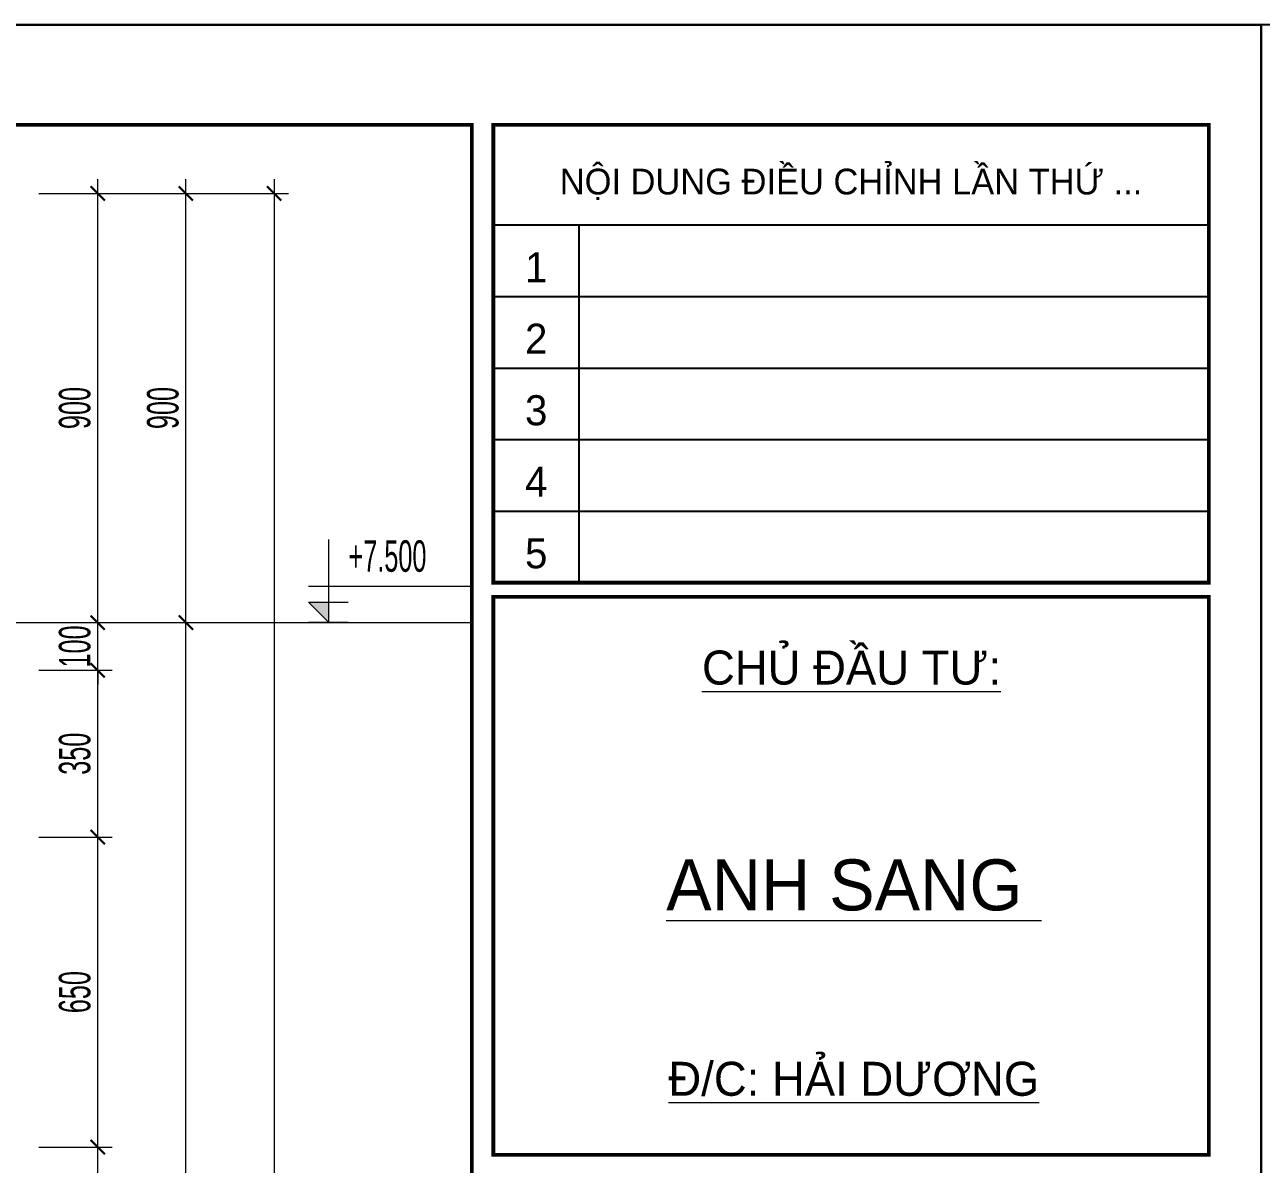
# Model space of a CAD drawing. Header units: millimetres. Extents: x 1336014 to 2939047, y -333549 to -60566.
# Drawn here: x 1391674 to 1394266, y -173361 to -170971 of the extents above; entities that cross this region are included whole.
import ezdxf
from ezdxf.enums import TextEntityAlignment as Align

# ---------------------------------------------------------------- set-up
doc = ezdxf.new("R2010")
doc.units = ezdxf.units.MM
doc.header["$MEASUREMENT"] = 0
doc.linetypes.add('CENTER2', pattern=[1.125, 0.75, -0.125, 0.125, -0.125])
for name, color, linetype, lineweight in [('05.Text', 253, 'Continuous', 18), ('08.Dim', 156, 'Continuous', 15), ('10.truc', 250, 'CENTER2', 20), ('11.Khung bo', 32, 'Continuous', 50), ('12.Khung', 36, 'Continuous', 25), ('DIM', 252, 'Continuous', 20)]:
    doc.layers.add(name, color=color, linetype=linetype, lineweight=lineweight)
doc.layers.add('text', color=7, linetype='Continuous')
doc.layers.add('Tpl_Bound', color=1, linetype='Continuous', plot=False)
doc.styles.add('AVANT', font='')
doc.styles.add('TT5_Text Dim', font='hoatbif.shx', dxfattribs={"width": 0.6})
doc.styles.add('VnAvantH', font='')
doc.styles.get('AVANT').set_extended_font_data('.VnAvant')
doc.styles.get('VnAvantH').set_extended_font_data('.VnAvantH')
doc.dimstyles.new('TT5_Dim 1-30', dxfattribs={"dimscale": 30, "dimtxt": 2.2, "dimasz": 1, "dimexe": 1, "dimexo": 0, "dimgap": 0.5, "dimtad": 1, "dimdec": 0, "dimzin": 0, "dimdsep": 46, "dimtxsty": 'TT5_Text Dim', "dimblk": 'ARCHTICK', "dimcen": 0, "dimdle": 1, "dimclrd": 256, "dimclre": 256, "dimclrt": 1, "dimadec": 0, "dimazin": 0, "dimtfac": 0.015, "dimtdec": 0, "dimtix": 1, "dimtmove": 2, "dimatfit": 3, "dimfxl": 1, "dimtolj": 1, "dimtzin": 0, "dimlwd": -1, "dimlwe": -1, "dimarcsym": 1})

# ---------------------------------------------------------------- blocks, each defined once
blk = doc.blocks.new('100')
at = {"layer": '11.Khung bo', "const_width": 26.7}
for points in [[(1860913, -945239.8), (1860913, -916940.1), (1896062.6, -916940.1), (1896062.6, -945239.8)], [(1860913, -945239.8), (1860913, -916940.1), (1896062.6, -916940.1), (1896062.6, -945239.8)], [(1860913, -945239.8), (1860913, -916940.1), (1896062.6, -916940.1), (1896062.6, -945239.8)], [(1896212.6, -920140), (1896212.6, -916940.1), (1901212.6, -916940.1), (1901212.6, -920140)], [(1896212.6, -920140), (1896212.6, -916940.1), (1901212.6, -916940.1), (1901212.6, -920140)], [(1896212.6, -920140), (1896212.6, -916940.1), (1901212.6, -916940.1), (1901212.6, -920140)], [(1896212.6, -924140), (1901212.6, -924140), (1901212.6, -920240), (1896212.6, -920240)], [(1896212.6, -924140), (1901212.6, -924140), (1901212.6, -920240), (1896212.6, -920240)], [(1896212.6, -924140), (1901212.6, -924140), (1901212.6, -920240), (1896212.6, -920240)]]:
    blk.add_lwpolyline(points, close=True, dxfattribs=at)
at = {"layer": '12.Khung'}
for p, q in [((1896212.6, -917640.1), (1901212.6, -917640.1)), ((1896212.6, -917640.1), (1901212.6, -917640.1)), ((1896212.6, -917640.1), (1901212.6, -917640.1)), ((1896812.6, -920140), (1896812.6, -917640.1)), ((1896812.6, -920140), (1896812.6, -917640.1)), ((1896812.6, -920140), (1896812.6, -917640.1)), ((1896212.6, -918140.1), (1901212.6, -918140.1)), ((1896212.6, -918140.1), (1901212.6, -918140.1)), ((1896212.6, -918140.1), (1901212.6, -918140.1)), ((1896212.6, -918640.1), (1901212.6, -918640.1)), ((1896212.6, -918640.1), (1901212.6, -918640.1)), ((1896212.6, -918640.1), (1901212.6, -918640.1)), ((1896212.6, -919140.1), (1901212.6, -919140.1)), ((1896212.6, -919140.1), (1901212.6, -919140.1)), ((1896212.6, -919140.1), (1901212.6, -919140.1)), ((1896212.6, -919640.1), (1901212.6, -919640.1)), ((1896212.6, -919640.1), (1901212.6, -919640.1)), ((1896212.6, -919640.1), (1901212.6, -919640.1))]:
    blk.add_line(p, q, dxfattribs=at)
blk.add_lwpolyline([(1901579.2, -945939.8), (1901579.2, -916240.1), (1859579.6, -916240.1), (1859579.6, -945939.8)], close=True, dxfattribs=at)
blk.add_lwpolyline([(1901579.2, -945939.8), (1901579.2, -916240.1), (1859579.6, -916240.1), (1859579.6, -945939.8)], close=True, dxfattribs=at)
blk.add_lwpolyline([(1901579.2, -945939.8), (1901579.2, -916240.1), (1859579.6, -916240.1), (1859579.6, -945939.8)], close=True, dxfattribs=at)
at = {"layer": '05.Text', "style": 'VnAvantH'}
blk.add_text('Néi dung ®iÒu chØnh lÇn thø ...', height=179.998, dxfattribs=at).set_placement((1898712.6, -917329.1), align=Align.MIDDLE)
at = {"layer": '05.Text'}
for s, height, style, p in [('1', 210, 'AVANT', (1896512.6, -918040.1)), ('2', 210, 'AVANT', (1896512.6, -918540.1)), ('3', 210, 'AVANT', (1896512.6, -919040.1)), ('4', 210, 'AVANT', (1896512.6, -919540.1)), ('5', 210, 'AVANT', (1896512.6, -920040)), ('%%uChñ ®Çu t\xad:', 237.598, 'VnAvantH', (1898715.8, -920852.7)), ('%%Uanh sang ', 356.397, 'VnAvantH', (1898732, -922431.7)), ('%%U®/c: h¶i d\xad¬ng', 237.598, 'VnAvantH', (1898732, -923727.6))]:
    blk.add_text(s, height=height, dxfattribs=dict(at, style=style)).set_placement(p, align=Align.CENTER)
blk = doc.blocks.new('A$C4E7C6F34')
at = {"layer": 'DIM'}
blk.add_hatch(color=256, dxfattribs=at).paths.add_polyline_path([(-38.5, 0), (-38.5, 137.8), (-177.6, 137.8)])
for p, q in [((-38.5, 576), (-38.5, 0)), ((964.2, 247.8), (-177.6, 247.8)), ((-177.6, 137.8), (100.7, 137.8)), ((-177.6, 137.8), (-38.5, 0)), ((-177.6, 0), (100.6, 0))]:
    blk.add_line(p, q, dxfattribs=at)
at = {"layer": 'text', "style": 'TT5_Text Dim', "flags": 8}
blk.add_attdef('%%P0.000', text='', height=220, dxfattribs=at).set_placement((102.4, 461.3), align=Align.MIDDLE_LEFT)
blk = doc.blocks.new('_ARCHTICK')
at = {"const_width": 0.15}
blk.add_lwpolyline([(-0.5, -0.5), (0.5, 0.5)], dxfattribs=at)
blk = doc.blocks.new('*D158')
at = {"layer": '08.Dim', "transparency": 16777216}
for p, q in [((1391826.6, -174954.9), (1391826.6, -173294.9)), ((1391703.1, -173324.9), (1391856.6, -173324.9)), ((1391703.1, -174924.9), (1391856.6, -174924.9))]:
    blk.add_line(p, q, dxfattribs=at)
at = {"layer": 'Defpoints', "color": 0, "transparency": 16777216}
for p in [(1391703.1, -173324.9), (1391826.6, -173324.9), (1391703.1, -174924.9)]:
    blk.add_point(p, dxfattribs=at)
at = {"layer": '08.Dim', "transparency": 16777216, "xscale": 30, "yscale": 30, "zscale": 30}
for p, rotation in [((1391826.6, -173324.9), 90), ((1391826.6, -174924.9), 270)]:
    blk.add_blockref('_ARCHTICK', p, dxfattribs=dict(at, rotation=rotation))
at = {"layer": '08.Dim', "color": 1, "transparency": 16777216, "insert": (1391778.6, -174124.9), "char_height": 66, "attachment_point": 5, "rotation": 90, "style": 'TT5_Text Dim'}
blk.add_mtext('\\A1;1600', dxfattribs=at)
blk = doc.blocks.new('*D159')
at = {"layer": '08.Dim', "transparency": 16777216}
for p, q in [((1391826.6, -173354.9), (1391826.6, -172644.9)), ((1391703.1, -172674.9), (1391856.6, -172674.9)), ((1391703.1, -173324.9), (1391856.6, -173324.9))]:
    blk.add_line(p, q, dxfattribs=at)
at = {"layer": 'Defpoints', "color": 0, "transparency": 16777216}
for p in [(1391703.1, -172674.9), (1391826.6, -172674.9), (1391703.1, -173324.9)]:
    blk.add_point(p, dxfattribs=at)
at = {"layer": '08.Dim', "transparency": 16777216, "xscale": 30, "yscale": 30, "zscale": 30}
for p, rotation in [((1391826.6, -172674.9), 90), ((1391826.6, -173324.9), 270)]:
    blk.add_blockref('_ARCHTICK', p, dxfattribs=dict(at, rotation=rotation))
at = {"layer": '08.Dim', "color": 1, "transparency": 16777216, "insert": (1391778.6, -172999.9), "char_height": 66, "attachment_point": 5, "rotation": 90, "style": 'TT5_Text Dim'}
blk.add_mtext('\\A1;650', dxfattribs=at)
blk = doc.blocks.new('*D160')
at = {"layer": '08.Dim', "transparency": 16777216}
for p, q in [((1391826.6, -172704.9), (1391826.6, -172294.9)), ((1391703.1, -172324.9), (1391856.6, -172324.9)), ((1391703.1, -172674.9), (1391856.6, -172674.9))]:
    blk.add_line(p, q, dxfattribs=at)
at = {"layer": 'Defpoints', "color": 0, "transparency": 16777216}
for p in [(1391703.1, -172324.9), (1391826.6, -172324.9), (1391703.1, -172674.9)]:
    blk.add_point(p, dxfattribs=at)
at = {"layer": '08.Dim', "transparency": 16777216, "xscale": 30, "yscale": 30, "zscale": 30}
for p, rotation in [((1391826.6, -172324.9), 90), ((1391826.6, -172674.9), 270)]:
    blk.add_blockref('_ARCHTICK', p, dxfattribs=dict(at, rotation=rotation))
at = {"layer": '08.Dim', "color": 1, "transparency": 16777216, "insert": (1391778.6, -172499.9), "char_height": 66, "attachment_point": 5, "rotation": 90, "style": 'TT5_Text Dim'}
blk.add_mtext('\\A1;350', dxfattribs=at)
blk = doc.blocks.new('*D161')
at = {"layer": '08.Dim', "transparency": 16777216}
for p, q in [((1391826.6, -172224.9), (1391826.6, -172194.9)), ((1391703.1, -172224.9), (1391856.6, -172224.9)), ((1391826.6, -172324.9), (1391826.6, -172224.9)), ((1391703.1, -172324.9), (1391856.6, -172324.9)), ((1391826.6, -172324.9), (1391826.6, -172354.9))]:
    blk.add_line(p, q, dxfattribs=at)
at = {"layer": 'Defpoints', "color": 0, "transparency": 16777216}
for p in [(1391703.1, -172224.9), (1391826.6, -172224.9), (1391703.1, -172324.9)]:
    blk.add_point(p, dxfattribs=at)
at = {"layer": '08.Dim', "transparency": 16777216, "xscale": 30, "yscale": 30, "zscale": 30}
for p, rotation in [((1391826.6, -172224.9), 270), ((1391826.6, -172324.9), 90)]:
    blk.add_blockref('_ARCHTICK', p, dxfattribs=dict(at, rotation=rotation))
at = {"layer": '08.Dim', "color": 1, "transparency": 16777216, "insert": (1391778.6, -172274.9), "char_height": 66, "attachment_point": 5, "rotation": 90, "style": 'TT5_Text Dim'}
blk.add_mtext('\\A1;100', dxfattribs=at)
blk = doc.blocks.new('*D162')
at = {"layer": '08.Dim', "transparency": 16777216}
for p, q in [((1391826.6, -172254.9), (1391826.6, -171294.9)), ((1391703.1, -171324.9), (1391856.6, -171324.9)), ((1391703.1, -172224.9), (1391856.6, -172224.9))]:
    blk.add_line(p, q, dxfattribs=at)
at = {"layer": 'Defpoints', "color": 0, "transparency": 16777216}
for p in [(1391703.1, -171324.9), (1391826.6, -171324.9), (1391703.1, -172224.9)]:
    blk.add_point(p, dxfattribs=at)
at = {"layer": '08.Dim', "transparency": 16777216, "xscale": 30, "yscale": 30, "zscale": 30}
for p, rotation in [((1391826.6, -171324.9), 90), ((1391826.6, -172224.9), 270)]:
    blk.add_blockref('_ARCHTICK', p, dxfattribs=dict(at, rotation=rotation))
at = {"layer": '08.Dim', "color": 1, "transparency": 16777216, "insert": (1391778.6, -171774.9), "char_height": 66, "attachment_point": 5, "rotation": 90, "style": 'TT5_Text Dim'}
blk.add_mtext('\\A1;900', dxfattribs=at)
blk = doc.blocks.new('*D165')
at = {"layer": '08.Dim', "transparency": 16777216}
for p, q in [((1392011.4, -175855.1), (1392011.4, -172194.9)), ((1391703.1, -172224.9), (1392041.4, -172224.9)), ((1391703.1, -175825.1), (1392041.4, -175825.1))]:
    blk.add_line(p, q, dxfattribs=at)
at = {"layer": 'Defpoints', "color": 0, "transparency": 16777216}
for p in [(1391703.1, -172224.9), (1392011.4, -172224.9), (1391703.1, -175825.1)]:
    blk.add_point(p, dxfattribs=at)
at = {"layer": '08.Dim', "transparency": 16777216, "xscale": 30, "yscale": 30, "zscale": 30}
for p, rotation in [((1392011.4, -172224.9), 90), ((1392011.4, -175825.1), 270)]:
    blk.add_blockref('_ARCHTICK', p, dxfattribs=dict(at, rotation=rotation))
at = {"layer": '08.Dim', "color": 1, "transparency": 16777216, "insert": (1391963.4, -174025), "char_height": 66, "attachment_point": 5, "rotation": 90, "style": 'TT5_Text Dim'}
blk.add_mtext('\\A1;3600', dxfattribs=at)
blk = doc.blocks.new('*D166')
at = {"layer": '08.Dim', "transparency": 16777216}
for p, q in [((1392011.4, -172254.9), (1392011.4, -171294.9)), ((1391703.1, -171324.9), (1392041.4, -171324.9)), ((1391703.1, -172224.9), (1392041.4, -172224.9))]:
    blk.add_line(p, q, dxfattribs=at)
at = {"layer": 'Defpoints', "color": 0, "transparency": 16777216}
for p in [(1391703.1, -171324.9), (1392011.4, -171324.9), (1391703.1, -172224.9)]:
    blk.add_point(p, dxfattribs=at)
at = {"layer": '08.Dim', "transparency": 16777216, "xscale": 30, "yscale": 30, "zscale": 30}
for p, rotation in [((1392011.4, -171324.9), 90), ((1392011.4, -172224.9), 270)]:
    blk.add_blockref('_ARCHTICK', p, dxfattribs=dict(at, rotation=rotation))
at = {"layer": '08.Dim', "color": 1, "transparency": 16777216, "insert": (1391963.4, -171774.9), "char_height": 66, "attachment_point": 5, "rotation": 90, "style": 'TT5_Text Dim'}
blk.add_mtext('\\A1;900', dxfattribs=at)
blk = doc.blocks.new('*D167')
at = {"layer": '08.Dim', "transparency": 16777216}
for p, q in [((1392196.2, -171294.9), (1392196.2, -175954.9)), ((1391703.1, -171324.9), (1392226.2, -171324.9)), ((1391703.1, -175924.9), (1392226.2, -175924.9))]:
    blk.add_line(p, q, dxfattribs=at)
at = {"layer": 'Defpoints', "color": 0, "transparency": 16777216}
for p in [(1391703.1, -171324.9), (1391703.1, -175924.9), (1392196.2, -175924.9)]:
    blk.add_point(p, dxfattribs=at)
at = {"layer": '08.Dim', "transparency": 16777216, "xscale": 30, "yscale": 30, "zscale": 30}
for p, rotation in [((1392196.2, -171324.9), 90), ((1392196.2, -175924.9), 270)]:
    blk.add_blockref('_ARCHTICK', p, dxfattribs=dict(at, rotation=rotation))
at = {"layer": '08.Dim', "color": 1, "transparency": 16777216, "insert": (1392148.2, -173624.9), "char_height": 66, "attachment_point": 5, "rotation": 90, "style": 'TT5_Text Dim'}
blk.add_mtext('\\A1;4600', dxfattribs=at)

msp = doc.modelspace()

# ---------------------------------------------------------------- linework, layer by layer
at = {"layer": '10.truc'}
msp.add_line((1382065.9, -172224.9), (1392610.8, -172224.9), dxfattribs=at)
at = {"layer": 'Tpl_Bound', "color": 1}
msp.add_lwpolyline([(1381665.9, -179880.9), (1381665.9, -170971), (1394265.8, -170971), (1394265.8, -179880.9)], close=True, dxfattribs=at)

# ---------------------------------------------------------------- block references
at = {"layer": '05.Text'}
for p, xscale, yscale, zscale in [((823792, 103901), 0.3, 0.3, 0.3), ((464476, 287149), 0.5, 0.5, 0.5)]:
    msp.add_blockref('100', p, dxfattribs=dict(at, xscale=xscale, yscale=yscale, zscale=zscale))
at = {"layer": '08.Dim'}
ref = msp.add_blockref('A$C4E7C6F34', (1392321.6, -172223.7), dxfattribs=dict(at, xscale=0.3, yscale=0.3, zscale=0.3))
ref.add_attrib('%%P0.000', '+7.500', dxfattribs={"layer": 'text', "height": 66, "style": 'TT5_Text Dim', "width": 0.6, "flags": 8}).set_placement((1392352.3, -172085.3), align=Align.MIDDLE_LEFT)

# ---------------------------------------------------------------- dimensions: what is measured, and where the dimension line sits
for base, p1, p2, picture, middle in [((1391826.6, -171324.9), (1391703.1, -172224.9), (1391703.1, -171324.9), '*D162', (1391778.6, -171774.9)), ((1392011.4, -171324.9), (1391703.1, -172224.9), (1391703.1, -171324.9), '*D166', (1391963.4, -171774.9)), ((1392196.2, -175924.9), (1391703.1, -171324.9), (1391703.1, -175924.9), '*D167', (1392148.2, -173624.9)), ((1391826.6, -172224.9), (1391703.1, -172324.9), (1391703.1, -172224.9), '*D161', (1391778.6, -172274.9)), ((1392011.4, -172224.9), (1391703.1, -175825.1), (1391703.1, -172224.9), '*D165', (1391963.4, -174025)), ((1391826.6, -172324.9), (1391703.1, -172674.9), (1391703.1, -172324.9), '*D160', (1391778.6, -172499.9)), ((1391826.6, -172674.9), (1391703.1, -173324.9), (1391703.1, -172674.9), '*D159', (1391778.6, -172999.9)), ((1391826.6, -173324.9), (1391703.1, -174924.9), (1391703.1, -173324.9), '*D158', (1391778.6, -174124.9))]:
    dim = msp.add_linear_dim(base=base, p1=p1, p2=p2, angle=90, dimstyle='TT5_Dim 1-30', dxfattribs=at)
    dim.commit()
    dim.dimension.update_dxf_attribs({"geometry": picture, "text_midpoint": middle})

doc.saveas('drawing.dxf')
